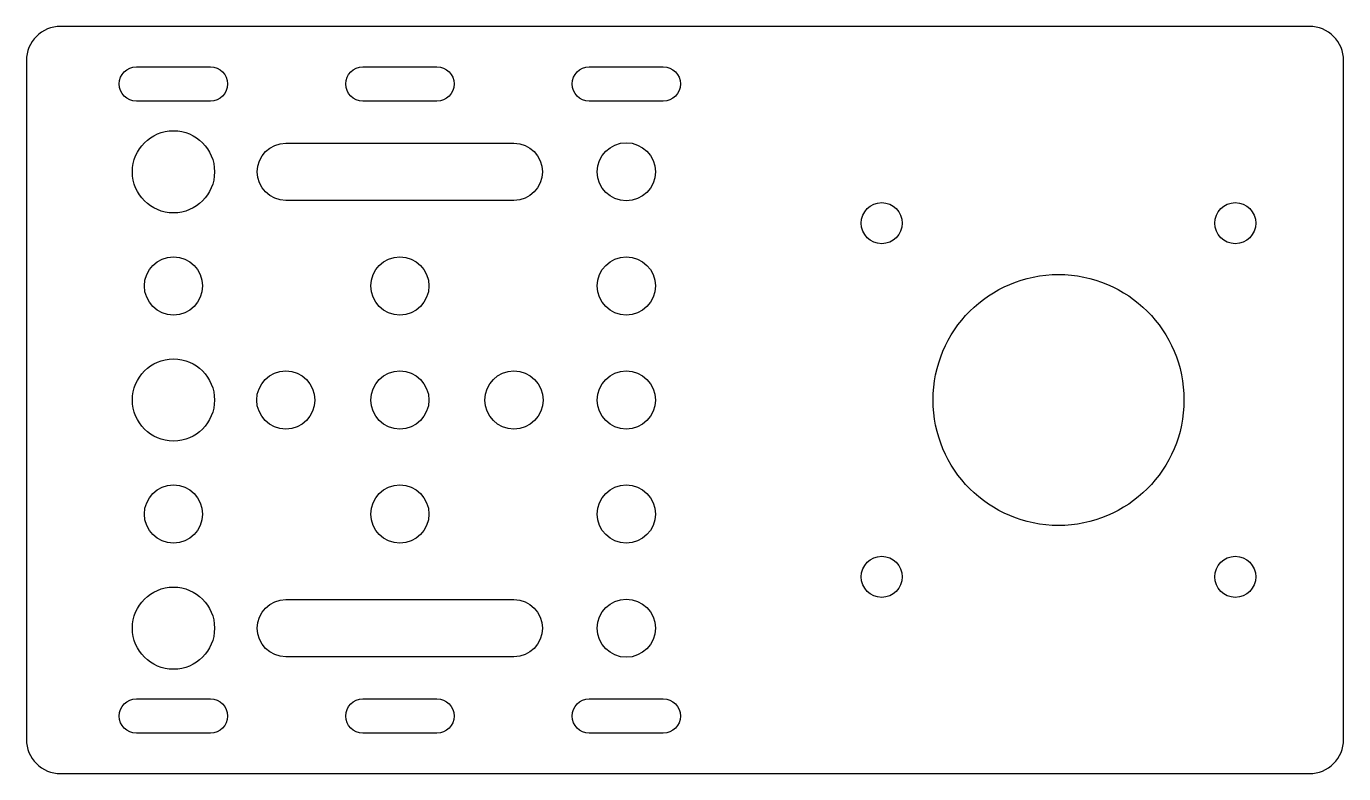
# Model space of a CAD drawing. Header units: millimetres. Extents: x 0 to 116, y -3 to 62.
import ezdxf

# ---------------------------------------------------------------- set-up
doc = ezdxf.new("R2010")
doc.units = ezdxf.units.MM

msp = doc.modelspace()

# ---------------------------------------------------------------- linework, layer by layer
for points in [[(115.5, 59.5, 0.414214), (112.5, 62.5), (3, 62.5, 0.414214), (0, 59.5), (0, 0, 0.414214), (3, -3), (112.5, -3, 0.414214), (115.5, 0)], [(16.15, 58.95, -1), (16.15, 55.95), (9.65, 55.95, -1), (9.65, 58.95)], [(29.5, 55.95, -1), (29.5, 58.95), (36, 58.95, -1), (36, 55.95)], [(49.35, 55.95, -1), (49.35, 58.95), (55.85, 58.95, -1), (55.85, 55.95)], [(22.75, 47.25, -1), (22.75, 52.25), (42.75, 52.25, -1), (42.75, 47.25)], [(22.75, 7.25, -1), (22.75, 12.25), (42.75, 12.25, -1), (42.75, 7.25)], [(9.65, 0.55, -1), (9.65, 3.55), (16.15, 3.55, -1), (16.15, 0.55)], [(29.5, 0.55, -1), (29.5, 3.55), (36, 3.55, -1), (36, 0.55)], [(49.35, 0.55, -1), (49.35, 3.55), (55.85, 3.55, -1), (55.85, 0.55)]]:
    msp.add_lwpolyline(points, format="xyb", close=True)
for centre, radius in [((12.9, 49.75), 3.6), ((52.6, 49.75), 2.55), ((75, 45.25), 1.8), ((106, 45.25), 1.8), ((12.9, 39.75), 2.55), ((32.75, 39.75), 2.55), ((52.6, 39.75), 2.55), ((90.5, 29.75), 11), ((12.9, 29.75), 3.6), ((22.75, 29.75), 2.55), ((32.75, 29.75), 2.55), ((42.75, 29.75), 2.55), ((52.6, 29.75), 2.55), ((12.9, 19.75), 2.55), ((32.75, 19.75), 2.55), ((52.6, 19.75), 2.55), ((75, 14.25), 1.8), ((106, 14.25), 1.8), ((12.9, 9.75), 3.6), ((52.6, 9.75), 2.55)]:
    msp.add_circle(centre, radius)

doc.saveas('drawing.dxf')
